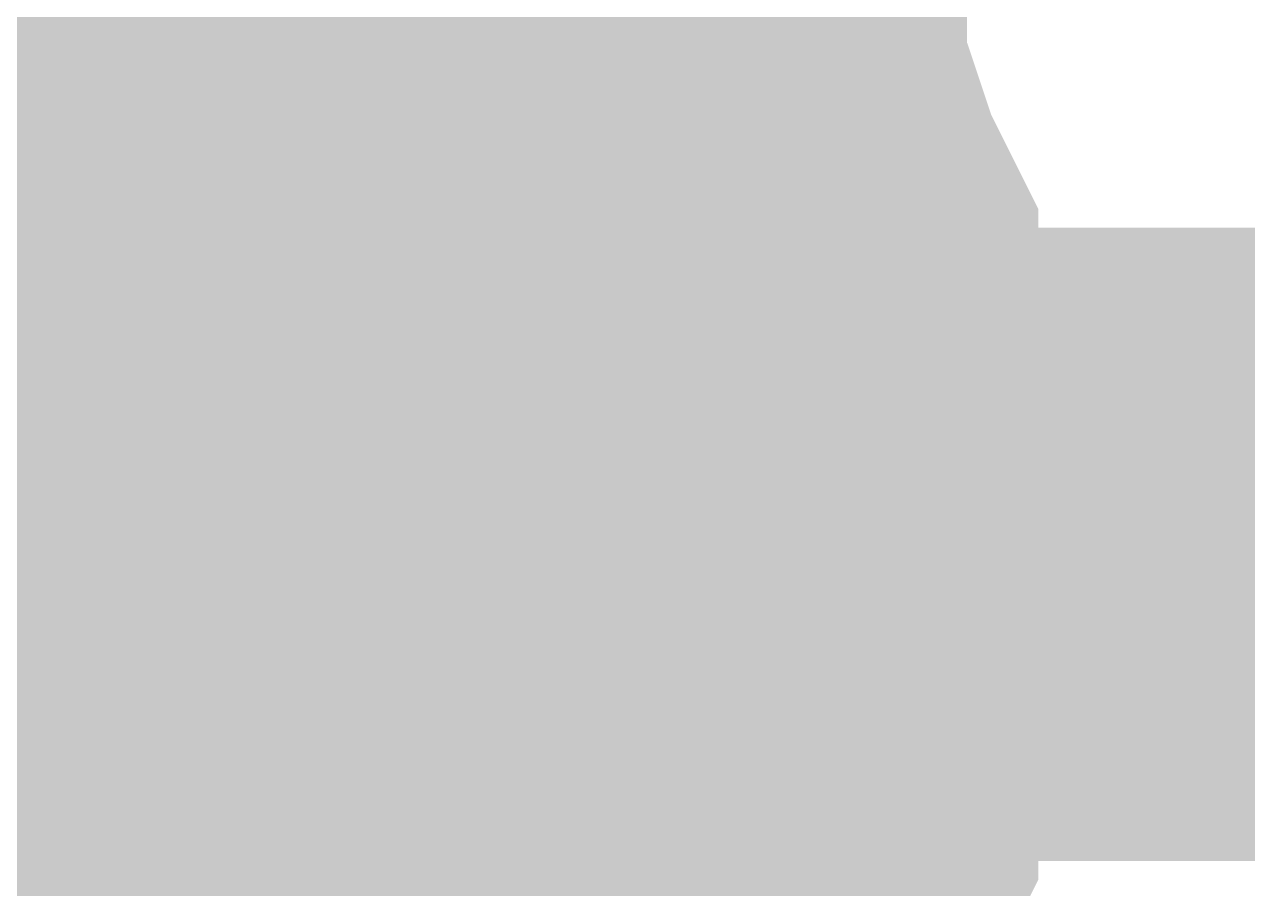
# Model space of a CAD drawing. Header units: inches. Extents: x 0 to 22.3, y 0 to 15.7.
# Drawn here: x 9.75078 to 9.77357, y 11.31199 to 11.3281 of the extents above; entities that cross this region are included whole.
import ezdxf

# ---------------------------------------------------------------- set-up
doc = ezdxf.new("R2010")
doc.units = ezdxf.units.IN
doc.header["$MEASUREMENT"] = 0
doc.layers.add('Sheet', color=255, linetype='Continuous')

msp = doc.modelspace()

# ---------------------------------------------------------------- linework, layer by layer
at = {"layer": 'Sheet'}
for points in [[(9.75625, 11.334322, 0.0118, 0.0118, 0), (9.757134, 11.33388, 0.0118, 0.0118, 0), (9.757576, 11.332995, 0.0118, 0.0118, 0), (9.75846, 11.332553, 0.0118, 0.0118, 0), (9.758902, 11.331669, 0.0118, 0.0118, 0), (9.759786, 11.331227, 0.0118, 0.0118, 0), (9.760228, 11.330343, 0.0118, 0.0118, 0), (9.76067, 11.329459, 0.0118, 0.0118, 0), (9.761554, 11.328575, 0.0118, 0.0118, 0), (9.761997, 11.328133, 0.0118, 0.0118, 0), (9.762439, 11.327249, 0.0118, 0.0118, 0), (9.762439, 11.326365, 0.0118, 0.0118, 0), (9.762881, 11.325481, 0.0118, 0.0118, 0), (9.763323, 11.324155, 0.0118, 0.0118, 0), (9.763765, 11.323271, 0.0118, 0.0118, 0), (9.763765, 11.322387, 0.0118, 0.0118, 0), (9.763765, 11.321503, 0.0118, 0.0118, 0), (9.764207, 11.320619, 0.0118, 0.0118, 0), (9.764207, 11.319293, 0.0118, 0.0118, 0), (9.764207, 11.318409, 0.0118, 0.0118, 0)], [(9.75625, 11.334322, 0.0118, 0.0118, 0), (9.757134, 11.33388, 0.0118, 0.0118, 0), (9.757576, 11.332995, 0.0118, 0.0118, 0), (9.75846, 11.332553, 0.0118, 0.0118, 0), (9.758902, 11.331669, 0.0118, 0.0118, 0), (9.759786, 11.331227, 0.0118, 0.0118, 0), (9.760228, 11.330343, 0.0118, 0.0118, 0), (9.76067, 11.329459, 0.0118, 0.0118, 0), (9.761554, 11.328575, 0.0118, 0.0118, 0), (9.761997, 11.328133, 0.0118, 0.0118, 0), (9.762439, 11.327249, 0.0118, 0.0118, 0), (9.762439, 11.326365, 0.0118, 0.0118, 0), (9.762881, 11.325481, 0.0118, 0.0118, 0), (9.763323, 11.324155, 0.0118, 0.0118, 0), (9.763765, 11.323271, 0.0118, 0.0118, 0), (9.763765, 11.322387, 0.0118, 0.0118, 0), (9.763765, 11.321503, 0.0118, 0.0118, 0), (9.764207, 11.320619, 0.0118, 0.0118, 0), (9.764207, 11.319293, 0.0118, 0.0118, 0), (9.764207, 11.318409, 0.0118, 0.0118, 0)], [(9.75625, 11.334322, 0.0118, 0.0118, 0), (9.757134, 11.33388, 0.0118, 0.0118, 0), (9.757576, 11.332995, 0.0118, 0.0118, 0), (9.75846, 11.332553, 0.0118, 0.0118, 0), (9.758902, 11.331669, 0.0118, 0.0118, 0), (9.759786, 11.331227, 0.0118, 0.0118, 0), (9.760228, 11.330343, 0.0118, 0.0118, 0), (9.76067, 11.329459, 0.0118, 0.0118, 0), (9.761554, 11.328575, 0.0118, 0.0118, 0), (9.761997, 11.328133, 0.0118, 0.0118, 0), (9.762439, 11.327249, 0.0118, 0.0118, 0), (9.762439, 11.326365, 0.0118, 0.0118, 0), (9.762881, 11.325481, 0.0118, 0.0118, 0), (9.763323, 11.324155, 0.0118, 0.0118, 0), (9.763765, 11.323271, 0.0118, 0.0118, 0), (9.763765, 11.322387, 0.0118, 0.0118, 0), (9.763765, 11.321503, 0.0118, 0.0118, 0), (9.764207, 11.320619, 0.0118, 0.0118, 0), (9.764207, 11.319293, 0.0118, 0.0118, 0), (9.764207, 11.318409, 0.0118, 0.0118, 0)], [(9.75625, 11.334322, 0.0118, 0.0118, 0), (9.757134, 11.33388, 0.0118, 0.0118, 0), (9.757576, 11.332995, 0.0118, 0.0118, 0), (9.75846, 11.332553, 0.0118, 0.0118, 0), (9.758902, 11.331669, 0.0118, 0.0118, 0), (9.759786, 11.331227, 0.0118, 0.0118, 0), (9.760228, 11.330343, 0.0118, 0.0118, 0), (9.76067, 11.329459, 0.0118, 0.0118, 0), (9.761554, 11.328575, 0.0118, 0.0118, 0), (9.761997, 11.328133, 0.0118, 0.0118, 0), (9.762439, 11.327249, 0.0118, 0.0118, 0), (9.762439, 11.326365, 0.0118, 0.0118, 0), (9.762881, 11.325481, 0.0118, 0.0118, 0), (9.763323, 11.324155, 0.0118, 0.0118, 0), (9.763765, 11.323271, 0.0118, 0.0118, 0), (9.763765, 11.322387, 0.0118, 0.0118, 0), (9.763765, 11.321503, 0.0118, 0.0118, 0), (9.764207, 11.320619, 0.0118, 0.0118, 0), (9.764207, 11.319293, 0.0118, 0.0118, 0), (9.764207, 11.318409, 0.0118, 0.0118, 0)], [(9.75625, 11.334322, 0.0118, 0.0118, 0), (9.757134, 11.33388, 0.0118, 0.0118, 0), (9.757576, 11.332995, 0.0118, 0.0118, 0), (9.75846, 11.332553, 0.0118, 0.0118, 0), (9.758902, 11.331669, 0.0118, 0.0118, 0), (9.759786, 11.331227, 0.0118, 0.0118, 0), (9.760228, 11.330343, 0.0118, 0.0118, 0), (9.76067, 11.329459, 0.0118, 0.0118, 0), (9.761554, 11.328575, 0.0118, 0.0118, 0), (9.761997, 11.328133, 0.0118, 0.0118, 0), (9.762439, 11.327249, 0.0118, 0.0118, 0), (9.762439, 11.326365, 0.0118, 0.0118, 0), (9.762881, 11.325481, 0.0118, 0.0118, 0), (9.763323, 11.324155, 0.0118, 0.0118, 0), (9.763765, 11.323271, 0.0118, 0.0118, 0), (9.763765, 11.322387, 0.0118, 0.0118, 0), (9.763765, 11.321503, 0.0118, 0.0118, 0), (9.764207, 11.320619, 0.0118, 0.0118, 0), (9.764207, 11.319293, 0.0118, 0.0118, 0), (9.764207, 11.318409, 0.0118, 0.0118, 0)], [(9.75625, 11.334322, 0.0118, 0.0118, 0), (9.757134, 11.33388, 0.0118, 0.0118, 0), (9.757576, 11.332995, 0.0118, 0.0118, 0), (9.75846, 11.332553, 0.0118, 0.0118, 0), (9.758902, 11.331669, 0.0118, 0.0118, 0), (9.759786, 11.331227, 0.0118, 0.0118, 0), (9.760228, 11.330343, 0.0118, 0.0118, 0), (9.76067, 11.329459, 0.0118, 0.0118, 0), (9.761554, 11.328575, 0.0118, 0.0118, 0), (9.761997, 11.328133, 0.0118, 0.0118, 0), (9.762439, 11.327249, 0.0118, 0.0118, 0), (9.762439, 11.326365, 0.0118, 0.0118, 0), (9.762881, 11.325481, 0.0118, 0.0118, 0), (9.763323, 11.324155, 0.0118, 0.0118, 0), (9.763765, 11.323271, 0.0118, 0.0118, 0), (9.763765, 11.322387, 0.0118, 0.0118, 0), (9.763765, 11.321503, 0.0118, 0.0118, 0), (9.764207, 11.320619, 0.0118, 0.0118, 0), (9.764207, 11.319293, 0.0118, 0.0118, 0), (9.764207, 11.318409, 0.0118, 0.0118, 0)], [(9.75625, 11.334322, 0.0118, 0.0118, 0), (9.757134, 11.33388, 0.0118, 0.0118, 0), (9.757576, 11.332995, 0.0118, 0.0118, 0), (9.75846, 11.332553, 0.0118, 0.0118, 0), (9.758902, 11.331669, 0.0118, 0.0118, 0), (9.759786, 11.331227, 0.0118, 0.0118, 0), (9.760228, 11.330343, 0.0118, 0.0118, 0), (9.76067, 11.329459, 0.0118, 0.0118, 0), (9.761554, 11.328575, 0.0118, 0.0118, 0), (9.761997, 11.328133, 0.0118, 0.0118, 0), (9.762439, 11.327249, 0.0118, 0.0118, 0), (9.762439, 11.326365, 0.0118, 0.0118, 0), (9.762881, 11.325481, 0.0118, 0.0118, 0), (9.763323, 11.324155, 0.0118, 0.0118, 0), (9.763765, 11.323271, 0.0118, 0.0118, 0), (9.763765, 11.322387, 0.0118, 0.0118, 0), (9.763765, 11.321503, 0.0118, 0.0118, 0), (9.764207, 11.320619, 0.0118, 0.0118, 0), (9.764207, 11.319293, 0.0118, 0.0118, 0), (9.764207, 11.318409, 0.0118, 0.0118, 0)], [(9.760228, 11.330343, 0.0039, 0.0039, 0), (9.76067, 11.329459, 0.0039, 0.0039, 0), (9.761554, 11.328575, 0.0039, 0.0039, 0), (9.761997, 11.328133, 0.0039, 0.0039, 0), (9.762439, 11.327249, 0.0039, 0.0039, 0), (9.762439, 11.326365, 0.0039, 0.0039, 0), (9.762881, 11.325481, 0.0039, 0.0039, 0), (9.763323, 11.324155, 0.0039, 0.0039, 0), (9.763765, 11.323271, 0.0039, 0.0039, 0), (9.763765, 11.322387, 0.0039, 0.0039, 0), (9.763765, 11.321503, 0.0039, 0.0039, 0), (9.764207, 11.320619, 0.0039, 0.0039, 0), (9.764207, 11.319293, 0.0039, 0.0039, 0), (9.764207, 11.318409, 0.0039, 0.0039, 0)], [(9.760228, 11.330343, 0.0039, 0.0039, 0), (9.76067, 11.329459, 0.0039, 0.0039, 0), (9.761554, 11.328575, 0.0039, 0.0039, 0), (9.761997, 11.328133, 0.0039, 0.0039, 0), (9.762439, 11.327249, 0.0039, 0.0039, 0), (9.762439, 11.326365, 0.0039, 0.0039, 0), (9.762881, 11.325481, 0.0039, 0.0039, 0), (9.763323, 11.324155, 0.0039, 0.0039, 0), (9.763765, 11.323271, 0.0039, 0.0039, 0), (9.763765, 11.322387, 0.0039, 0.0039, 0), (9.763765, 11.321503, 0.0039, 0.0039, 0), (9.764207, 11.320619, 0.0039, 0.0039, 0), (9.764207, 11.319293, 0.0039, 0.0039, 0), (9.764207, 11.318409, 0.0039, 0.0039, 0)], [(9.760228, 11.330343, 0.0039, 0.0039, 0), (9.76067, 11.329459, 0.0039, 0.0039, 0), (9.761554, 11.328575, 0.0039, 0.0039, 0), (9.761997, 11.328133, 0.0039, 0.0039, 0), (9.762439, 11.327249, 0.0039, 0.0039, 0), (9.762439, 11.326365, 0.0039, 0.0039, 0), (9.762881, 11.325481, 0.0039, 0.0039, 0), (9.763323, 11.324155, 0.0039, 0.0039, 0), (9.763765, 11.323271, 0.0039, 0.0039, 0), (9.763765, 11.322387, 0.0039, 0.0039, 0), (9.763765, 11.321503, 0.0039, 0.0039, 0), (9.764207, 11.320619, 0.0039, 0.0039, 0), (9.764207, 11.319293, 0.0039, 0.0039, 0), (9.764207, 11.318409, 0.0039, 0.0039, 0)], [(9.760228, 11.330343, 0.0039, 0.0039, 0), (9.76067, 11.329459, 0.0039, 0.0039, 0), (9.761554, 11.328575, 0.0039, 0.0039, 0), (9.761997, 11.328133, 0.0039, 0.0039, 0), (9.762439, 11.327249, 0.0039, 0.0039, 0), (9.762439, 11.326365, 0.0039, 0.0039, 0), (9.762881, 11.325481, 0.0039, 0.0039, 0), (9.763323, 11.324155, 0.0039, 0.0039, 0), (9.763765, 11.323271, 0.0039, 0.0039, 0), (9.763765, 11.322387, 0.0039, 0.0039, 0), (9.763765, 11.321503, 0.0039, 0.0039, 0), (9.764207, 11.320619, 0.0039, 0.0039, 0), (9.764207, 11.319293, 0.0039, 0.0039, 0), (9.764207, 11.318409, 0.0039, 0.0039, 0)], [(9.760228, 11.330343, 0.0039, 0.0039, 0), (9.76067, 11.329459, 0.0039, 0.0039, 0), (9.761554, 11.328575, 0.0039, 0.0039, 0), (9.761997, 11.328133, 0.0039, 0.0039, 0), (9.762439, 11.327249, 0.0039, 0.0039, 0), (9.762439, 11.326365, 0.0039, 0.0039, 0), (9.762881, 11.325481, 0.0039, 0.0039, 0), (9.763323, 11.324155, 0.0039, 0.0039, 0), (9.763765, 11.323271, 0.0039, 0.0039, 0), (9.763765, 11.322387, 0.0039, 0.0039, 0), (9.763765, 11.321503, 0.0039, 0.0039, 0), (9.764207, 11.320619, 0.0039, 0.0039, 0), (9.764207, 11.319293, 0.0039, 0.0039, 0), (9.764207, 11.318409, 0.0039, 0.0039, 0)], [(9.760228, 11.330343, 0.0039, 0.0039, 0), (9.76067, 11.329459, 0.0039, 0.0039, 0), (9.761554, 11.328575, 0.0039, 0.0039, 0), (9.761997, 11.328133, 0.0039, 0.0039, 0), (9.762439, 11.327249, 0.0039, 0.0039, 0), (9.762439, 11.326365, 0.0039, 0.0039, 0), (9.762881, 11.325481, 0.0039, 0.0039, 0), (9.763323, 11.324155, 0.0039, 0.0039, 0), (9.763765, 11.323271, 0.0039, 0.0039, 0), (9.763765, 11.322387, 0.0039, 0.0039, 0), (9.763765, 11.321503, 0.0039, 0.0039, 0), (9.764207, 11.320619, 0.0039, 0.0039, 0), (9.764207, 11.319293, 0.0039, 0.0039, 0), (9.764207, 11.318409, 0.0039, 0.0039, 0)], [(9.760228, 11.330343, 0.0039, 0.0039, 0), (9.76067, 11.329459, 0.0039, 0.0039, 0), (9.761554, 11.328575, 0.0039, 0.0039, 0), (9.761997, 11.328133, 0.0039, 0.0039, 0), (9.762439, 11.327249, 0.0039, 0.0039, 0), (9.762439, 11.326365, 0.0039, 0.0039, 0), (9.762881, 11.325481, 0.0039, 0.0039, 0), (9.763323, 11.324155, 0.0039, 0.0039, 0), (9.763765, 11.323271, 0.0039, 0.0039, 0), (9.763765, 11.322387, 0.0039, 0.0039, 0), (9.763765, 11.321503, 0.0039, 0.0039, 0), (9.764207, 11.320619, 0.0039, 0.0039, 0), (9.764207, 11.319293, 0.0039, 0.0039, 0), (9.764207, 11.318409, 0.0039, 0.0039, 0)], [(9.744315, 11.318409, 0.0118, 0.0118, 0), (10.138172, 11.318409, 0.0118, 0.0118, 0), (10.531587, 11.318409, 0.0118, 0.0118, 0), (10.925444, 11.318409, 0.0118, 0.0118, 0)], [(9.764207, 11.318409, 0.0118, 0.0118, 0), (9.764207, 11.317525, 0.0118, 0.0118, 0), (9.764207, 11.316199, 0.0118, 0.0118, 0), (9.763765, 11.315315, 0.0118, 0.0118, 0), (9.763765, 11.314431, 0.0118, 0.0118, 0), (9.763765, 11.313547, 0.0118, 0.0118, 0), (9.763323, 11.312663, 0.0118, 0.0118, 0), (9.762881, 11.311337, 0.0118, 0.0118, 0), (9.762439, 11.310453, 0.0118, 0.0118, 0), (9.762439, 11.309569, 0.0118, 0.0118, 0), (9.761997, 11.308685, 0.0118, 0.0118, 0), (9.761554, 11.308243, 0.0118, 0.0118, 0), (9.76067, 11.307359, 0.0118, 0.0118, 0), (9.760228, 11.306475, 0.0118, 0.0118, 0), (9.759786, 11.305591, 0.0118, 0.0118, 0)], [(9.764207, 11.318409, 0.0118, 0.0118, 0), (9.764207, 11.317525, 0.0118, 0.0118, 0), (9.764207, 11.316199, 0.0118, 0.0118, 0), (9.763765, 11.315315, 0.0118, 0.0118, 0), (9.763765, 11.314431, 0.0118, 0.0118, 0), (9.763765, 11.313547, 0.0118, 0.0118, 0), (9.763323, 11.312663, 0.0118, 0.0118, 0), (9.762881, 11.311337, 0.0118, 0.0118, 0), (9.762439, 11.310453, 0.0118, 0.0118, 0), (9.762439, 11.309569, 0.0118, 0.0118, 0), (9.761997, 11.308685, 0.0118, 0.0118, 0), (9.761554, 11.308243, 0.0118, 0.0118, 0), (9.76067, 11.307359, 0.0118, 0.0118, 0), (9.760228, 11.306475, 0.0118, 0.0118, 0), (9.759786, 11.305591, 0.0118, 0.0118, 0)], [(9.764207, 11.318409, 0.0118, 0.0118, 0), (9.764207, 11.317525, 0.0118, 0.0118, 0), (9.764207, 11.316199, 0.0118, 0.0118, 0), (9.763765, 11.315315, 0.0118, 0.0118, 0), (9.763765, 11.314431, 0.0118, 0.0118, 0), (9.763765, 11.313547, 0.0118, 0.0118, 0), (9.763323, 11.312663, 0.0118, 0.0118, 0), (9.762881, 11.311337, 0.0118, 0.0118, 0), (9.762439, 11.310453, 0.0118, 0.0118, 0), (9.762439, 11.309569, 0.0118, 0.0118, 0), (9.761997, 11.308685, 0.0118, 0.0118, 0), (9.761554, 11.308243, 0.0118, 0.0118, 0), (9.76067, 11.307359, 0.0118, 0.0118, 0), (9.760228, 11.306475, 0.0118, 0.0118, 0), (9.759786, 11.305591, 0.0118, 0.0118, 0)], [(9.764207, 11.318409, 0.0118, 0.0118, 0), (9.764207, 11.317525, 0.0118, 0.0118, 0), (9.764207, 11.316199, 0.0118, 0.0118, 0), (9.763765, 11.315315, 0.0118, 0.0118, 0), (9.763765, 11.314431, 0.0118, 0.0118, 0), (9.763765, 11.313547, 0.0118, 0.0118, 0), (9.763323, 11.312663, 0.0118, 0.0118, 0), (9.762881, 11.311337, 0.0118, 0.0118, 0), (9.762439, 11.310453, 0.0118, 0.0118, 0), (9.762439, 11.309569, 0.0118, 0.0118, 0), (9.761997, 11.308685, 0.0118, 0.0118, 0), (9.761554, 11.308243, 0.0118, 0.0118, 0), (9.76067, 11.307359, 0.0118, 0.0118, 0), (9.760228, 11.306475, 0.0118, 0.0118, 0), (9.759786, 11.305591, 0.0118, 0.0118, 0)], [(9.764207, 11.318409, 0.0118, 0.0118, 0), (9.764207, 11.317525, 0.0118, 0.0118, 0), (9.764207, 11.316199, 0.0118, 0.0118, 0), (9.763765, 11.315315, 0.0118, 0.0118, 0), (9.763765, 11.314431, 0.0118, 0.0118, 0), (9.763765, 11.313547, 0.0118, 0.0118, 0), (9.763323, 11.312663, 0.0118, 0.0118, 0), (9.762881, 11.311337, 0.0118, 0.0118, 0), (9.762439, 11.310453, 0.0118, 0.0118, 0), (9.762439, 11.309569, 0.0118, 0.0118, 0), (9.761997, 11.308685, 0.0118, 0.0118, 0), (9.761554, 11.308243, 0.0118, 0.0118, 0), (9.76067, 11.307359, 0.0118, 0.0118, 0), (9.760228, 11.306475, 0.0118, 0.0118, 0), (9.759786, 11.305591, 0.0118, 0.0118, 0)], [(9.764207, 11.318409, 0.0118, 0.0118, 0), (9.764207, 11.317525, 0.0118, 0.0118, 0), (9.764207, 11.316199, 0.0118, 0.0118, 0), (9.763765, 11.315315, 0.0118, 0.0118, 0), (9.763765, 11.314431, 0.0118, 0.0118, 0), (9.763765, 11.313547, 0.0118, 0.0118, 0), (9.763323, 11.312663, 0.0118, 0.0118, 0), (9.762881, 11.311337, 0.0118, 0.0118, 0), (9.762439, 11.310453, 0.0118, 0.0118, 0), (9.762439, 11.309569, 0.0118, 0.0118, 0), (9.761997, 11.308685, 0.0118, 0.0118, 0), (9.761554, 11.308243, 0.0118, 0.0118, 0), (9.76067, 11.307359, 0.0118, 0.0118, 0), (9.760228, 11.306475, 0.0118, 0.0118, 0), (9.759786, 11.305591, 0.0118, 0.0118, 0)], [(9.764207, 11.318409, 0.0118, 0.0118, 0), (9.764207, 11.317525, 0.0118, 0.0118, 0), (9.764207, 11.316199, 0.0118, 0.0118, 0), (9.763765, 11.315315, 0.0118, 0.0118, 0), (9.763765, 11.314431, 0.0118, 0.0118, 0), (9.763765, 11.313547, 0.0118, 0.0118, 0), (9.763323, 11.312663, 0.0118, 0.0118, 0), (9.762881, 11.311337, 0.0118, 0.0118, 0), (9.762439, 11.310453, 0.0118, 0.0118, 0), (9.762439, 11.309569, 0.0118, 0.0118, 0), (9.761997, 11.308685, 0.0118, 0.0118, 0), (9.761554, 11.308243, 0.0118, 0.0118, 0), (9.76067, 11.307359, 0.0118, 0.0118, 0), (9.760228, 11.306475, 0.0118, 0.0118, 0), (9.759786, 11.305591, 0.0118, 0.0118, 0)], [(9.764207, 11.318409, 0.0118, 0.0118, 0), (9.764207, 11.318409, 0.0118, 0.0118, 0), (9.764207, 11.318409, 0.0118, 0.0118, 0), (9.764207, 11.318409, 0.0118, 0.0118, 0), (9.764207, 11.318409, 0.0118, 0.0118, 0), (9.764207, 11.318409, 0.0118, 0.0118, 0), (9.764207, 11.318409, 0.0118, 0.0118, 0), (9.764207, 11.318409, 0.0118, 0.0118, 0), (9.764207, 11.318409, 0.0118, 0.0118, 0), (9.764207, 11.318409, 0.0118, 0.0118, 0), (9.764207, 11.318409, 0.0118, 0.0118, 0), (9.764207, 11.318409, 0.0118, 0.0118, 0), (9.764207, 11.318409, 0.0118, 0.0118, 0), (9.764207, 11.318409, 0.0118, 0.0118, 0), (9.764207, 11.318409, 0.0118, 0.0118, 0), (9.764207, 11.318409, 0.0118, 0.0118, 0), (9.764207, 11.318409, 0.0118, 0.0118, 0), (9.764207, 11.318409, 0.0118, 0.0118, 0), (9.764207, 11.318409, 0.0118, 0.0118, 0), (9.764207, 11.318409, 0.0118, 0.0118, 0), (9.764207, 11.318409, 0.0118, 0.0118, 0), (9.764207, 11.318409, 0.0118, 0.0118, 0), (9.764207, 11.318409, 0.0118, 0.0118, 0), (9.764207, 11.318409, 0.0118, 0.0118, 0), (9.764207, 11.318409, 0.0118, 0.0118, 0), (9.764207, 11.318409, 0.0118, 0.0118, 0), (9.764207, 11.318409, 0.0118, 0.0118, 0), (9.764207, 11.318409, 0.0118, 0.0118, 0), (9.764207, 11.318409, 0.0118, 0.0118, 0), (9.764207, 11.318409, 0.0118, 0.0118, 0), (9.764207, 11.318409, 0.0118, 0.0118, 0), (9.764207, 11.318409, 0.0118, 0.0118, 0), (9.764207, 11.318409, 0.0118, 0.0118, 0)], [(9.764207, 11.318409, 0.0118, 0.0118, 0), (9.764207, 11.318409, 0.0118, 0.0118, 0)], [(9.764207, 11.318409, 0.0118, 0.0118, 0), (9.764207, 11.318409, 0.0118, 0.0118, 0), (9.764207, 11.318409, 0.0118, 0.0118, 0), (9.764207, 11.318409, 0.0118, 0.0118, 0), (9.764207, 11.318409, 0.0118, 0.0118, 0), (9.764207, 11.318409, 0.0118, 0.0118, 0), (9.764207, 11.318409, 0.0118, 0.0118, 0), (9.764207, 11.318409, 0.0118, 0.0118, 0), (9.764207, 11.318409, 0.0118, 0.0118, 0), (9.764207, 11.318409, 0.0118, 0.0118, 0), (9.764207, 11.318409, 0.0118, 0.0118, 0), (9.764207, 11.318409, 0.0118, 0.0118, 0), (9.764207, 11.318409, 0.0118, 0.0118, 0), (9.764207, 11.318409, 0.0118, 0.0118, 0), (9.764207, 11.318409, 0.0118, 0.0118, 0), (9.764207, 11.318409, 0.0118, 0.0118, 0), (9.764207, 11.318409, 0.0118, 0.0118, 0), (9.764207, 11.318409, 0.0118, 0.0118, 0), (9.764207, 11.318409, 0.0118, 0.0118, 0), (9.764207, 11.318409, 0.0118, 0.0118, 0), (9.764207, 11.318409, 0.0118, 0.0118, 0), (9.764207, 11.318409, 0.0118, 0.0118, 0), (9.764207, 11.318409, 0.0118, 0.0118, 0), (9.764207, 11.318409, 0.0118, 0.0118, 0), (9.764207, 11.318409, 0.0118, 0.0118, 0), (9.764207, 11.318409, 0.0118, 0.0118, 0), (9.764207, 11.318409, 0.0118, 0.0118, 0), (9.764207, 11.318409, 0.0118, 0.0118, 0), (9.764207, 11.318409, 0.0118, 0.0118, 0), (9.764207, 11.318409, 0.0118, 0.0118, 0), (9.764207, 11.318409, 0.0118, 0.0118, 0), (9.764207, 11.318409, 0.0118, 0.0118, 0), (9.764207, 11.318409, 0.0118, 0.0118, 0)], [(9.764207, 11.318409, 0.0118, 0.0118, 0), (9.764207, 11.318409, 0.0118, 0.0118, 0)], [(9.764207, 11.318409, 0.0118, 0.0118, 0), (9.764207, 11.318409, 0.0118, 0.0118, 0), (9.764207, 11.318409, 0.0118, 0.0118, 0), (9.764207, 11.318409, 0.0118, 0.0118, 0), (9.764207, 11.318409, 0.0118, 0.0118, 0), (9.764207, 11.318409, 0.0118, 0.0118, 0), (9.764207, 11.318409, 0.0118, 0.0118, 0), (9.764207, 11.318409, 0.0118, 0.0118, 0), (9.764207, 11.318409, 0.0118, 0.0118, 0), (9.764207, 11.318409, 0.0118, 0.0118, 0), (9.764207, 11.318409, 0.0118, 0.0118, 0), (9.764207, 11.318409, 0.0118, 0.0118, 0), (9.764207, 11.318409, 0.0118, 0.0118, 0), (9.764207, 11.318409, 0.0118, 0.0118, 0), (9.764207, 11.318409, 0.0118, 0.0118, 0), (9.764207, 11.318409, 0.0118, 0.0118, 0), (9.764207, 11.318409, 0.0118, 0.0118, 0), (9.764207, 11.318409, 0.0118, 0.0118, 0), (9.764207, 11.318409, 0.0118, 0.0118, 0), (9.764207, 11.318409, 0.0118, 0.0118, 0), (9.764207, 11.318409, 0.0118, 0.0118, 0), (9.764207, 11.318409, 0.0118, 0.0118, 0), (9.764207, 11.318409, 0.0118, 0.0118, 0), (9.764207, 11.318409, 0.0118, 0.0118, 0), (9.764207, 11.318409, 0.0118, 0.0118, 0), (9.764207, 11.318409, 0.0118, 0.0118, 0), (9.764207, 11.318409, 0.0118, 0.0118, 0), (9.764207, 11.318409, 0.0118, 0.0118, 0), (9.764207, 11.318409, 0.0118, 0.0118, 0), (9.764207, 11.318409, 0.0118, 0.0118, 0), (9.764207, 11.318409, 0.0118, 0.0118, 0), (9.764207, 11.318409, 0.0118, 0.0118, 0), (9.764207, 11.318409, 0.0118, 0.0118, 0)], [(9.764207, 11.318409, 0.0118, 0.0118, 0), (9.764207, 11.318409, 0.0118, 0.0118, 0)], [(9.764207, 11.318409, 0.0118, 0.0118, 0), (9.764207, 11.318409, 0.0118, 0.0118, 0), (9.764207, 11.318409, 0.0118, 0.0118, 0), (9.764207, 11.318409, 0.0118, 0.0118, 0), (9.764207, 11.318409, 0.0118, 0.0118, 0), (9.764207, 11.318409, 0.0118, 0.0118, 0), (9.764207, 11.318409, 0.0118, 0.0118, 0), (9.764207, 11.318409, 0.0118, 0.0118, 0), (9.764207, 11.318409, 0.0118, 0.0118, 0), (9.764207, 11.318409, 0.0118, 0.0118, 0), (9.764207, 11.318409, 0.0118, 0.0118, 0), (9.764207, 11.318409, 0.0118, 0.0118, 0), (9.764207, 11.318409, 0.0118, 0.0118, 0), (9.764207, 11.318409, 0.0118, 0.0118, 0), (9.764207, 11.318409, 0.0118, 0.0118, 0), (9.764207, 11.318409, 0.0118, 0.0118, 0), (9.764207, 11.318409, 0.0118, 0.0118, 0), (9.764207, 11.318409, 0.0118, 0.0118, 0), (9.764207, 11.318409, 0.0118, 0.0118, 0), (9.764207, 11.318409, 0.0118, 0.0118, 0), (9.764207, 11.318409, 0.0118, 0.0118, 0), (9.764207, 11.318409, 0.0118, 0.0118, 0), (9.764207, 11.318409, 0.0118, 0.0118, 0), (9.764207, 11.318409, 0.0118, 0.0118, 0), (9.764207, 11.318409, 0.0118, 0.0118, 0), (9.764207, 11.318409, 0.0118, 0.0118, 0), (9.764207, 11.318409, 0.0118, 0.0118, 0), (9.764207, 11.318409, 0.0118, 0.0118, 0), (9.764207, 11.318409, 0.0118, 0.0118, 0), (9.764207, 11.318409, 0.0118, 0.0118, 0), (9.764207, 11.318409, 0.0118, 0.0118, 0), (9.764207, 11.318409, 0.0118, 0.0118, 0), (9.764207, 11.318409, 0.0118, 0.0118, 0)], [(9.764207, 11.318409, 0.0118, 0.0118, 0), (9.764207, 11.318409, 0.0118, 0.0118, 0)], [(9.764207, 11.318409, 0.0118, 0.0118, 0), (9.764207, 11.318409, 0.0118, 0.0118, 0), (9.764207, 11.318409, 0.0118, 0.0118, 0), (9.764207, 11.318409, 0.0118, 0.0118, 0), (9.764207, 11.318409, 0.0118, 0.0118, 0), (9.764207, 11.318409, 0.0118, 0.0118, 0), (9.764207, 11.318409, 0.0118, 0.0118, 0), (9.764207, 11.318409, 0.0118, 0.0118, 0), (9.764207, 11.318409, 0.0118, 0.0118, 0), (9.764207, 11.318409, 0.0118, 0.0118, 0), (9.764207, 11.318409, 0.0118, 0.0118, 0), (9.764207, 11.318409, 0.0118, 0.0118, 0), (9.764207, 11.318409, 0.0118, 0.0118, 0), (9.764207, 11.318409, 0.0118, 0.0118, 0), (9.764207, 11.318409, 0.0118, 0.0118, 0), (9.764207, 11.318409, 0.0118, 0.0118, 0), (9.764207, 11.318409, 0.0118, 0.0118, 0), (9.764207, 11.318409, 0.0118, 0.0118, 0), (9.764207, 11.318409, 0.0118, 0.0118, 0), (9.764207, 11.318409, 0.0118, 0.0118, 0), (9.764207, 11.318409, 0.0118, 0.0118, 0), (9.764207, 11.318409, 0.0118, 0.0118, 0), (9.764207, 11.318409, 0.0118, 0.0118, 0), (9.764207, 11.318409, 0.0118, 0.0118, 0), (9.764207, 11.318409, 0.0118, 0.0118, 0), (9.764207, 11.318409, 0.0118, 0.0118, 0), (9.764207, 11.318409, 0.0118, 0.0118, 0), (9.764207, 11.318409, 0.0118, 0.0118, 0), (9.764207, 11.318409, 0.0118, 0.0118, 0), (9.764207, 11.318409, 0.0118, 0.0118, 0), (9.764207, 11.318409, 0.0118, 0.0118, 0), (9.764207, 11.318409, 0.0118, 0.0118, 0), (9.764207, 11.318409, 0.0118, 0.0118, 0)], [(9.764207, 11.318409, 0.0118, 0.0118, 0), (9.764207, 11.318409, 0.0118, 0.0118, 0)], [(9.764207, 11.318409, 0.0118, 0.0118, 0), (9.764207, 11.318409, 0.0118, 0.0118, 0), (9.764207, 11.318409, 0.0118, 0.0118, 0), (9.764207, 11.318409, 0.0118, 0.0118, 0), (9.764207, 11.318409, 0.0118, 0.0118, 0), (9.764207, 11.318409, 0.0118, 0.0118, 0), (9.764207, 11.318409, 0.0118, 0.0118, 0), (9.764207, 11.318409, 0.0118, 0.0118, 0), (9.764207, 11.318409, 0.0118, 0.0118, 0), (9.764207, 11.318409, 0.0118, 0.0118, 0), (9.764207, 11.318409, 0.0118, 0.0118, 0), (9.764207, 11.318409, 0.0118, 0.0118, 0), (9.764207, 11.318409, 0.0118, 0.0118, 0), (9.764207, 11.318409, 0.0118, 0.0118, 0), (9.764207, 11.318409, 0.0118, 0.0118, 0), (9.764207, 11.318409, 0.0118, 0.0118, 0), (9.764207, 11.318409, 0.0118, 0.0118, 0), (9.764207, 11.318409, 0.0118, 0.0118, 0), (9.764207, 11.318409, 0.0118, 0.0118, 0), (9.764207, 11.318409, 0.0118, 0.0118, 0), (9.764207, 11.318409, 0.0118, 0.0118, 0), (9.764207, 11.318409, 0.0118, 0.0118, 0), (9.764207, 11.318409, 0.0118, 0.0118, 0), (9.764207, 11.318409, 0.0118, 0.0118, 0), (9.764207, 11.318409, 0.0118, 0.0118, 0), (9.764207, 11.318409, 0.0118, 0.0118, 0), (9.764207, 11.318409, 0.0118, 0.0118, 0), (9.764207, 11.318409, 0.0118, 0.0118, 0), (9.764207, 11.318409, 0.0118, 0.0118, 0), (9.764207, 11.318409, 0.0118, 0.0118, 0), (9.764207, 11.318409, 0.0118, 0.0118, 0), (9.764207, 11.318409, 0.0118, 0.0118, 0), (9.764207, 11.318409, 0.0118, 0.0118, 0)], [(9.764207, 11.318409, 0.0118, 0.0118, 0), (9.764207, 11.318409, 0.0118, 0.0118, 0)], [(9.764207, 11.318409, 0.0118, 0.0118, 0), (9.764207, 11.318409, 0.0118, 0.0118, 0), (9.764207, 11.318409, 0.0118, 0.0118, 0), (9.764207, 11.318409, 0.0118, 0.0118, 0), (9.764207, 11.318409, 0.0118, 0.0118, 0), (9.764207, 11.318409, 0.0118, 0.0118, 0), (9.764207, 11.318409, 0.0118, 0.0118, 0), (9.764207, 11.318409, 0.0118, 0.0118, 0), (9.764207, 11.318409, 0.0118, 0.0118, 0), (9.764207, 11.318409, 0.0118, 0.0118, 0), (9.764207, 11.318409, 0.0118, 0.0118, 0), (9.764207, 11.318409, 0.0118, 0.0118, 0), (9.764207, 11.318409, 0.0118, 0.0118, 0), (9.764207, 11.318409, 0.0118, 0.0118, 0), (9.764207, 11.318409, 0.0118, 0.0118, 0), (9.764207, 11.318409, 0.0118, 0.0118, 0), (9.764207, 11.318409, 0.0118, 0.0118, 0), (9.764207, 11.318409, 0.0118, 0.0118, 0), (9.764207, 11.318409, 0.0118, 0.0118, 0), (9.764207, 11.318409, 0.0118, 0.0118, 0), (9.764207, 11.318409, 0.0118, 0.0118, 0), (9.764207, 11.318409, 0.0118, 0.0118, 0), (9.764207, 11.318409, 0.0118, 0.0118, 0), (9.764207, 11.318409, 0.0118, 0.0118, 0), (9.764207, 11.318409, 0.0118, 0.0118, 0), (9.764207, 11.318409, 0.0118, 0.0118, 0), (9.764207, 11.318409, 0.0118, 0.0118, 0), (9.764207, 11.318409, 0.0118, 0.0118, 0), (9.764207, 11.318409, 0.0118, 0.0118, 0), (9.764207, 11.318409, 0.0118, 0.0118, 0), (9.764207, 11.318409, 0.0118, 0.0118, 0), (9.764207, 11.318409, 0.0118, 0.0118, 0), (9.764207, 11.318409, 0.0118, 0.0118, 0)], [(9.764207, 11.318409, 0.0118, 0.0118, 0), (9.764207, 11.318409, 0.0118, 0.0118, 0)], [(9.764207, 11.318409, 0.0039, 0.0039, 0), (9.764207, 11.317525, 0.0039, 0.0039, 0), (9.764207, 11.316199, 0.0039, 0.0039, 0), (9.763765, 11.315315, 0.0039, 0.0039, 0), (9.763765, 11.314431, 0.0039, 0.0039, 0), (9.763765, 11.313547, 0.0039, 0.0039, 0), (9.763323, 11.312663, 0.0039, 0.0039, 0), (9.762881, 11.311337, 0.0039, 0.0039, 0), (9.762439, 11.310453, 0.0039, 0.0039, 0), (9.762439, 11.309569, 0.0039, 0.0039, 0)], [(9.764207, 11.318409, 0.0039, 0.0039, 0), (9.764207, 11.317525, 0.0039, 0.0039, 0), (9.764207, 11.316199, 0.0039, 0.0039, 0), (9.763765, 11.315315, 0.0039, 0.0039, 0), (9.763765, 11.314431, 0.0039, 0.0039, 0), (9.763765, 11.313547, 0.0039, 0.0039, 0), (9.763323, 11.312663, 0.0039, 0.0039, 0), (9.762881, 11.311337, 0.0039, 0.0039, 0), (9.762439, 11.310453, 0.0039, 0.0039, 0), (9.762439, 11.309569, 0.0039, 0.0039, 0)], [(9.764207, 11.318409, 0.0039, 0.0039, 0), (9.764207, 11.317525, 0.0039, 0.0039, 0), (9.764207, 11.316199, 0.0039, 0.0039, 0), (9.763765, 11.315315, 0.0039, 0.0039, 0), (9.763765, 11.314431, 0.0039, 0.0039, 0), (9.763765, 11.313547, 0.0039, 0.0039, 0), (9.763323, 11.312663, 0.0039, 0.0039, 0), (9.762881, 11.311337, 0.0039, 0.0039, 0), (9.762439, 11.310453, 0.0039, 0.0039, 0), (9.762439, 11.309569, 0.0039, 0.0039, 0)], [(9.764207, 11.318409, 0.0039, 0.0039, 0), (9.764207, 11.317525, 0.0039, 0.0039, 0), (9.764207, 11.316199, 0.0039, 0.0039, 0), (9.763765, 11.315315, 0.0039, 0.0039, 0), (9.763765, 11.314431, 0.0039, 0.0039, 0), (9.763765, 11.313547, 0.0039, 0.0039, 0), (9.763323, 11.312663, 0.0039, 0.0039, 0), (9.762881, 11.311337, 0.0039, 0.0039, 0), (9.762439, 11.310453, 0.0039, 0.0039, 0), (9.762439, 11.309569, 0.0039, 0.0039, 0)], [(9.764207, 11.318409, 0.0039, 0.0039, 0), (9.764207, 11.317525, 0.0039, 0.0039, 0), (9.764207, 11.316199, 0.0039, 0.0039, 0), (9.763765, 11.315315, 0.0039, 0.0039, 0), (9.763765, 11.314431, 0.0039, 0.0039, 0), (9.763765, 11.313547, 0.0039, 0.0039, 0), (9.763323, 11.312663, 0.0039, 0.0039, 0), (9.762881, 11.311337, 0.0039, 0.0039, 0), (9.762439, 11.310453, 0.0039, 0.0039, 0), (9.762439, 11.309569, 0.0039, 0.0039, 0)], [(9.764207, 11.318409, 0.0039, 0.0039, 0), (9.764207, 11.317525, 0.0039, 0.0039, 0), (9.764207, 11.316199, 0.0039, 0.0039, 0), (9.763765, 11.315315, 0.0039, 0.0039, 0), (9.763765, 11.314431, 0.0039, 0.0039, 0), (9.763765, 11.313547, 0.0039, 0.0039, 0), (9.763323, 11.312663, 0.0039, 0.0039, 0), (9.762881, 11.311337, 0.0039, 0.0039, 0), (9.762439, 11.310453, 0.0039, 0.0039, 0), (9.762439, 11.309569, 0.0039, 0.0039, 0)], [(9.764207, 11.318409, 0.0039, 0.0039, 0), (9.764207, 11.317525, 0.0039, 0.0039, 0), (9.764207, 11.316199, 0.0039, 0.0039, 0), (9.763765, 11.315315, 0.0039, 0.0039, 0), (9.763765, 11.314431, 0.0039, 0.0039, 0), (9.763765, 11.313547, 0.0039, 0.0039, 0), (9.763323, 11.312663, 0.0039, 0.0039, 0), (9.762881, 11.311337, 0.0039, 0.0039, 0), (9.762439, 11.310453, 0.0039, 0.0039, 0), (9.762439, 11.309569, 0.0039, 0.0039, 0)], [(9.764207, 11.318409, 0.0039, 0.0039, 0), (9.764207, 11.318409, 0.0039, 0.0039, 0), (9.764207, 11.318409, 0.0039, 0.0039, 0), (9.764207, 11.318409, 0.0039, 0.0039, 0), (9.764207, 11.318409, 0.0039, 0.0039, 0), (9.764207, 11.318409, 0.0039, 0.0039, 0), (9.764207, 11.318409, 0.0039, 0.0039, 0), (9.764207, 11.318409, 0.0039, 0.0039, 0), (9.764207, 11.318409, 0.0039, 0.0039, 0), (9.764207, 11.318409, 0.0039, 0.0039, 0), (9.764207, 11.318409, 0.0039, 0.0039, 0), (9.764207, 11.318409, 0.0039, 0.0039, 0), (9.764207, 11.318409, 0.0039, 0.0039, 0), (9.764207, 11.318409, 0.0039, 0.0039, 0), (9.764207, 11.318409, 0.0039, 0.0039, 0), (9.764207, 11.318409, 0.0039, 0.0039, 0), (9.764207, 11.318409, 0.0039, 0.0039, 0), (9.764207, 11.318409, 0.0039, 0.0039, 0), (9.764207, 11.318409, 0.0039, 0.0039, 0), (9.764207, 11.318409, 0.0039, 0.0039, 0), (9.764207, 11.318409, 0.0039, 0.0039, 0), (9.764207, 11.318409, 0.0039, 0.0039, 0), (9.764207, 11.318409, 0.0039, 0.0039, 0), (9.764207, 11.318409, 0.0039, 0.0039, 0), (9.764207, 11.318409, 0.0039, 0.0039, 0), (9.764207, 11.318409, 0.0039, 0.0039, 0), (9.764207, 11.318409, 0.0039, 0.0039, 0), (9.764207, 11.318409, 0.0039, 0.0039, 0), (9.764207, 11.318409, 0.0039, 0.0039, 0), (9.764207, 11.318409, 0.0039, 0.0039, 0), (9.764207, 11.318409, 0.0039, 0.0039, 0), (9.764207, 11.318409, 0.0039, 0.0039, 0), (9.764207, 11.318409, 0.0039, 0.0039, 0)], [(9.764207, 11.318409, 0.0039, 0.0039, 0), (9.764207, 11.318409, 0.0039, 0.0039, 0)], [(9.764207, 11.318409, 0.0039, 0.0039, 0), (9.764207, 11.318409, 0.0039, 0.0039, 0), (9.764207, 11.318409, 0.0039, 0.0039, 0), (9.764207, 11.318409, 0.0039, 0.0039, 0), (9.764207, 11.318409, 0.0039, 0.0039, 0), (9.764207, 11.318409, 0.0039, 0.0039, 0), (9.764207, 11.318409, 0.0039, 0.0039, 0), (9.764207, 11.318409, 0.0039, 0.0039, 0), (9.764207, 11.318409, 0.0039, 0.0039, 0), (9.764207, 11.318409, 0.0039, 0.0039, 0), (9.764207, 11.318409, 0.0039, 0.0039, 0), (9.764207, 11.318409, 0.0039, 0.0039, 0), (9.764207, 11.318409, 0.0039, 0.0039, 0), (9.764207, 11.318409, 0.0039, 0.0039, 0), (9.764207, 11.318409, 0.0039, 0.0039, 0), (9.764207, 11.318409, 0.0039, 0.0039, 0), (9.764207, 11.318409, 0.0039, 0.0039, 0), (9.764207, 11.318409, 0.0039, 0.0039, 0), (9.764207, 11.318409, 0.0039, 0.0039, 0), (9.764207, 11.318409, 0.0039, 0.0039, 0), (9.764207, 11.318409, 0.0039, 0.0039, 0), (9.764207, 11.318409, 0.0039, 0.0039, 0), (9.764207, 11.318409, 0.0039, 0.0039, 0), (9.764207, 11.318409, 0.0039, 0.0039, 0), (9.764207, 11.318409, 0.0039, 0.0039, 0), (9.764207, 11.318409, 0.0039, 0.0039, 0), (9.764207, 11.318409, 0.0039, 0.0039, 0), (9.764207, 11.318409, 0.0039, 0.0039, 0), (9.764207, 11.318409, 0.0039, 0.0039, 0), (9.764207, 11.318409, 0.0039, 0.0039, 0), (9.764207, 11.318409, 0.0039, 0.0039, 0), (9.764207, 11.318409, 0.0039, 0.0039, 0), (9.764207, 11.318409, 0.0039, 0.0039, 0)], [(9.764207, 11.318409, 0.0039, 0.0039, 0), (9.764207, 11.318409, 0.0039, 0.0039, 0)], [(9.764207, 11.318409, 0.0039, 0.0039, 0), (9.764207, 11.318409, 0.0039, 0.0039, 0), (9.764207, 11.318409, 0.0039, 0.0039, 0), (9.764207, 11.318409, 0.0039, 0.0039, 0), (9.764207, 11.318409, 0.0039, 0.0039, 0), (9.764207, 11.318409, 0.0039, 0.0039, 0), (9.764207, 11.318409, 0.0039, 0.0039, 0), (9.764207, 11.318409, 0.0039, 0.0039, 0), (9.764207, 11.318409, 0.0039, 0.0039, 0), (9.764207, 11.318409, 0.0039, 0.0039, 0), (9.764207, 11.318409, 0.0039, 0.0039, 0), (9.764207, 11.318409, 0.0039, 0.0039, 0), (9.764207, 11.318409, 0.0039, 0.0039, 0), (9.764207, 11.318409, 0.0039, 0.0039, 0), (9.764207, 11.318409, 0.0039, 0.0039, 0), (9.764207, 11.318409, 0.0039, 0.0039, 0), (9.764207, 11.318409, 0.0039, 0.0039, 0), (9.764207, 11.318409, 0.0039, 0.0039, 0), (9.764207, 11.318409, 0.0039, 0.0039, 0), (9.764207, 11.318409, 0.0039, 0.0039, 0), (9.764207, 11.318409, 0.0039, 0.0039, 0), (9.764207, 11.318409, 0.0039, 0.0039, 0), (9.764207, 11.318409, 0.0039, 0.0039, 0), (9.764207, 11.318409, 0.0039, 0.0039, 0), (9.764207, 11.318409, 0.0039, 0.0039, 0), (9.764207, 11.318409, 0.0039, 0.0039, 0), (9.764207, 11.318409, 0.0039, 0.0039, 0), (9.764207, 11.318409, 0.0039, 0.0039, 0), (9.764207, 11.318409, 0.0039, 0.0039, 0), (9.764207, 11.318409, 0.0039, 0.0039, 0), (9.764207, 11.318409, 0.0039, 0.0039, 0), (9.764207, 11.318409, 0.0039, 0.0039, 0), (9.764207, 11.318409, 0.0039, 0.0039, 0)], [(9.764207, 11.318409, 0.0039, 0.0039, 0), (9.764207, 11.318409, 0.0039, 0.0039, 0)], [(9.764207, 11.318409, 0.0039, 0.0039, 0), (9.764207, 11.318409, 0.0039, 0.0039, 0), (9.764207, 11.318409, 0.0039, 0.0039, 0), (9.764207, 11.318409, 0.0039, 0.0039, 0), (9.764207, 11.318409, 0.0039, 0.0039, 0), (9.764207, 11.318409, 0.0039, 0.0039, 0), (9.764207, 11.318409, 0.0039, 0.0039, 0), (9.764207, 11.318409, 0.0039, 0.0039, 0), (9.764207, 11.318409, 0.0039, 0.0039, 0), (9.764207, 11.318409, 0.0039, 0.0039, 0), (9.764207, 11.318409, 0.0039, 0.0039, 0), (9.764207, 11.318409, 0.0039, 0.0039, 0), (9.764207, 11.318409, 0.0039, 0.0039, 0), (9.764207, 11.318409, 0.0039, 0.0039, 0), (9.764207, 11.318409, 0.0039, 0.0039, 0), (9.764207, 11.318409, 0.0039, 0.0039, 0), (9.764207, 11.318409, 0.0039, 0.0039, 0), (9.764207, 11.318409, 0.0039, 0.0039, 0), (9.764207, 11.318409, 0.0039, 0.0039, 0), (9.764207, 11.318409, 0.0039, 0.0039, 0), (9.764207, 11.318409, 0.0039, 0.0039, 0), (9.764207, 11.318409, 0.0039, 0.0039, 0), (9.764207, 11.318409, 0.0039, 0.0039, 0), (9.764207, 11.318409, 0.0039, 0.0039, 0), (9.764207, 11.318409, 0.0039, 0.0039, 0), (9.764207, 11.318409, 0.0039, 0.0039, 0), (9.764207, 11.318409, 0.0039, 0.0039, 0), (9.764207, 11.318409, 0.0039, 0.0039, 0), (9.764207, 11.318409, 0.0039, 0.0039, 0), (9.764207, 11.318409, 0.0039, 0.0039, 0), (9.764207, 11.318409, 0.0039, 0.0039, 0), (9.764207, 11.318409, 0.0039, 0.0039, 0), (9.764207, 11.318409, 0.0039, 0.0039, 0)], [(9.764207, 11.318409, 0.0039, 0.0039, 0), (9.764207, 11.318409, 0.0039, 0.0039, 0)], [(9.764207, 11.318409, 0.0039, 0.0039, 0), (9.764207, 11.318409, 0.0039, 0.0039, 0), (9.764207, 11.318409, 0.0039, 0.0039, 0), (9.764207, 11.318409, 0.0039, 0.0039, 0), (9.764207, 11.318409, 0.0039, 0.0039, 0), (9.764207, 11.318409, 0.0039, 0.0039, 0), (9.764207, 11.318409, 0.0039, 0.0039, 0), (9.764207, 11.318409, 0.0039, 0.0039, 0), (9.764207, 11.318409, 0.0039, 0.0039, 0), (9.764207, 11.318409, 0.0039, 0.0039, 0), (9.764207, 11.318409, 0.0039, 0.0039, 0), (9.764207, 11.318409, 0.0039, 0.0039, 0), (9.764207, 11.318409, 0.0039, 0.0039, 0), (9.764207, 11.318409, 0.0039, 0.0039, 0), (9.764207, 11.318409, 0.0039, 0.0039, 0), (9.764207, 11.318409, 0.0039, 0.0039, 0), (9.764207, 11.318409, 0.0039, 0.0039, 0), (9.764207, 11.318409, 0.0039, 0.0039, 0), (9.764207, 11.318409, 0.0039, 0.0039, 0), (9.764207, 11.318409, 0.0039, 0.0039, 0), (9.764207, 11.318409, 0.0039, 0.0039, 0), (9.764207, 11.318409, 0.0039, 0.0039, 0), (9.764207, 11.318409, 0.0039, 0.0039, 0), (9.764207, 11.318409, 0.0039, 0.0039, 0), (9.764207, 11.318409, 0.0039, 0.0039, 0), (9.764207, 11.318409, 0.0039, 0.0039, 0), (9.764207, 11.318409, 0.0039, 0.0039, 0), (9.764207, 11.318409, 0.0039, 0.0039, 0), (9.764207, 11.318409, 0.0039, 0.0039, 0), (9.764207, 11.318409, 0.0039, 0.0039, 0), (9.764207, 11.318409, 0.0039, 0.0039, 0), (9.764207, 11.318409, 0.0039, 0.0039, 0), (9.764207, 11.318409, 0.0039, 0.0039, 0)], [(9.764207, 11.318409, 0.0039, 0.0039, 0), (9.764207, 11.318409, 0.0039, 0.0039, 0)], [(9.764207, 11.318409, 0.0039, 0.0039, 0), (9.764207, 11.318409, 0.0039, 0.0039, 0), (9.764207, 11.318409, 0.0039, 0.0039, 0), (9.764207, 11.318409, 0.0039, 0.0039, 0), (9.764207, 11.318409, 0.0039, 0.0039, 0), (9.764207, 11.318409, 0.0039, 0.0039, 0), (9.764207, 11.318409, 0.0039, 0.0039, 0), (9.764207, 11.318409, 0.0039, 0.0039, 0), (9.764207, 11.318409, 0.0039, 0.0039, 0), (9.764207, 11.318409, 0.0039, 0.0039, 0), (9.764207, 11.318409, 0.0039, 0.0039, 0), (9.764207, 11.318409, 0.0039, 0.0039, 0), (9.764207, 11.318409, 0.0039, 0.0039, 0), (9.764207, 11.318409, 0.0039, 0.0039, 0), (9.764207, 11.318409, 0.0039, 0.0039, 0), (9.764207, 11.318409, 0.0039, 0.0039, 0), (9.764207, 11.318409, 0.0039, 0.0039, 0), (9.764207, 11.318409, 0.0039, 0.0039, 0), (9.764207, 11.318409, 0.0039, 0.0039, 0), (9.764207, 11.318409, 0.0039, 0.0039, 0), (9.764207, 11.318409, 0.0039, 0.0039, 0), (9.764207, 11.318409, 0.0039, 0.0039, 0), (9.764207, 11.318409, 0.0039, 0.0039, 0), (9.764207, 11.318409, 0.0039, 0.0039, 0), (9.764207, 11.318409, 0.0039, 0.0039, 0), (9.764207, 11.318409, 0.0039, 0.0039, 0), (9.764207, 11.318409, 0.0039, 0.0039, 0), (9.764207, 11.318409, 0.0039, 0.0039, 0), (9.764207, 11.318409, 0.0039, 0.0039, 0), (9.764207, 11.318409, 0.0039, 0.0039, 0), (9.764207, 11.318409, 0.0039, 0.0039, 0), (9.764207, 11.318409, 0.0039, 0.0039, 0), (9.764207, 11.318409, 0.0039, 0.0039, 0)], [(9.764207, 11.318409, 0.0039, 0.0039, 0), (9.764207, 11.318409, 0.0039, 0.0039, 0)], [(9.764207, 11.318409, 0.0039, 0.0039, 0), (9.764207, 11.318409, 0.0039, 0.0039, 0), (9.764207, 11.318409, 0.0039, 0.0039, 0), (9.764207, 11.318409, 0.0039, 0.0039, 0), (9.764207, 11.318409, 0.0039, 0.0039, 0), (9.764207, 11.318409, 0.0039, 0.0039, 0), (9.764207, 11.318409, 0.0039, 0.0039, 0), (9.764207, 11.318409, 0.0039, 0.0039, 0), (9.764207, 11.318409, 0.0039, 0.0039, 0), (9.764207, 11.318409, 0.0039, 0.0039, 0), (9.764207, 11.318409, 0.0039, 0.0039, 0), (9.764207, 11.318409, 0.0039, 0.0039, 0), (9.764207, 11.318409, 0.0039, 0.0039, 0), (9.764207, 11.318409, 0.0039, 0.0039, 0), (9.764207, 11.318409, 0.0039, 0.0039, 0), (9.764207, 11.318409, 0.0039, 0.0039, 0), (9.764207, 11.318409, 0.0039, 0.0039, 0), (9.764207, 11.318409, 0.0039, 0.0039, 0), (9.764207, 11.318409, 0.0039, 0.0039, 0), (9.764207, 11.318409, 0.0039, 0.0039, 0), (9.764207, 11.318409, 0.0039, 0.0039, 0), (9.764207, 11.318409, 0.0039, 0.0039, 0), (9.764207, 11.318409, 0.0039, 0.0039, 0), (9.764207, 11.318409, 0.0039, 0.0039, 0), (9.764207, 11.318409, 0.0039, 0.0039, 0), (9.764207, 11.318409, 0.0039, 0.0039, 0), (9.764207, 11.318409, 0.0039, 0.0039, 0), (9.764207, 11.318409, 0.0039, 0.0039, 0), (9.764207, 11.318409, 0.0039, 0.0039, 0), (9.764207, 11.318409, 0.0039, 0.0039, 0), (9.764207, 11.318409, 0.0039, 0.0039, 0), (9.764207, 11.318409, 0.0039, 0.0039, 0), (9.764207, 11.318409, 0.0039, 0.0039, 0)], [(9.764207, 11.318409, 0.0039, 0.0039, 0), (9.764207, 11.318409, 0.0039, 0.0039, 0)]]:
    msp.add_lwpolyline(points, format="xyseb", dxfattribs=at)
msp.add_lwpolyline([(9.734095, 11.318898, 0.02, 0.02, 1), (9.754095, 11.318898, 0.02, 0.02, 1)], format="xyseb", close=True, dxfattribs=at)

doc.saveas('drawing.dxf')
